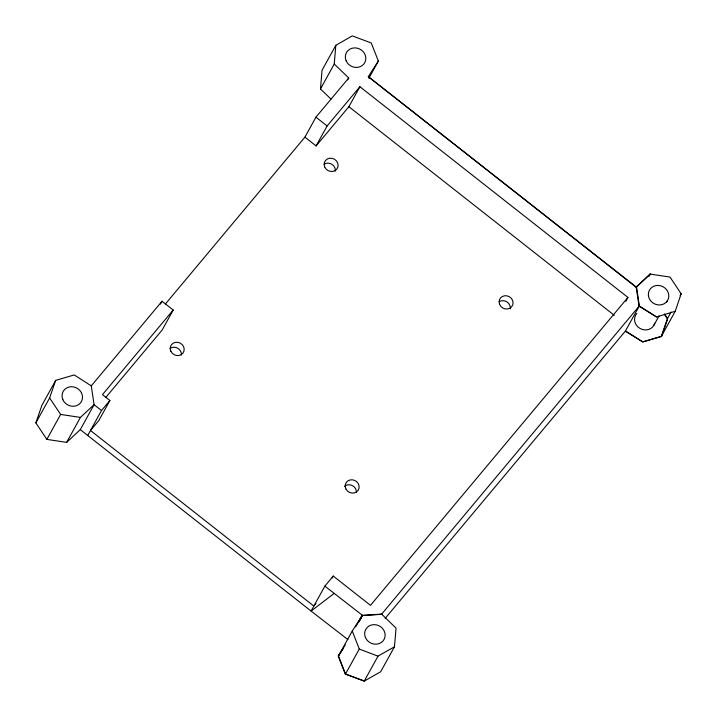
<?xml version="1.0" encoding="UTF-8"?>
<svg xmlns="http://www.w3.org/2000/svg" width="717" height="717" viewBox="0 0 717 717"><rect width="100%" height="100%" fill="white"/><g stroke="black" fill="none" stroke-linecap="round" stroke-linejoin="round"><path stroke-width="1.08" d="M330.94 99.036L320.472 88.98L322.05 70.248L335.825 45.296L352.271 35.877L371.209 42.957L378.379 60.99L368.843 78.27M320.472 88.98L334.247 64.019L335.825 45.296M345.271 644.933L338.173 655.938L345.28 674.079L364.2 681.123L380.682 671.757L394.458 646.806L396.053 628.164L381.65 614.111L362.013 615.392L355.65 626.909M385.083 618.484L625.323 331.164L642.764 341.919L661.45 336.246L667.375 318.715L671.085 311.994M661.45 336.246L675.235 311.286L681.15 293.764L670.019 277.067L650.005 274.073L636.176 287.123L639.098 306.204L381.65 614.111M35.85 422.887L41.9 405.32L55.675 380.36L74.227 374.946L91.283 385.863L94.061 404.675L80.286 429.635L66.636 442.389L46.856 439.387L35.85 422.887L49.625 397.935L55.675 380.36M359.28 621.074L362.426 615.32L324.864 586.112L333.262 576.074L370.483 605.336L627.931 297.43L359.907 86.73L327.113 125.959L316.089 145.918L304.922 137.144L315.937 117.176L348.74 77.956L334.247 64.019M46.856 439.387L60.631 414.426L49.625 397.935M66.636 442.389L80.412 417.428L94.061 404.675L101.509 410.527L87.725 435.488M160.456 304.107L162.033 301.248L173.2 310.031L162.176 329.999L105.722 397.514M173.2 310.031L102.459 394.637L109.898 400.489L98.883 420.458L90.485 430.496L313.84 606.071L315.937 603.562M347.682 79.874L348.74 77.956M316.089 145.918L348.883 106.699L359.907 86.73M324.864 586.112L311.088 611.063L347.906 639.582M332.204 577.974L333.262 576.074M394.458 646.806L378.065 656.064L364.29 681.025L345.504 673.989L338.487 655.956L352.262 631.005L362.282 615.553L381.811 614.308M358.581 622.266L362.282 615.553M359.916 620.097L362.56 615.303M345.504 673.989L359.28 649.037L352.262 631.005M625.833 301.23L627.931 297.43M648.948 275.991L650.005 274.073M649.351 275.964L650.409 274.046L636.588 286.89L639.313 305.989L625.323 331.164M653.743 325.527L659.04 315.928M666.46 302.493L667.518 300.575A10.441 9.572 28.9 0 0 658.412 285.438A10.441 9.572 28.9 0 0 649.781 299.581A10.441 9.572 28.9 0 0 667.518 300.575M680.092 295.682L681.15 293.764M378.379 60.99L368.305 76.692L636.329 287.392M338.487 655.956L343.201 648.688M91.283 385.863L162.033 301.248M165.331 304.089L304.922 137.144M101.509 410.527L109.898 400.489M377.976 656.163L359.28 649.037M334.167 593.434L311.088 611.063L80.286 429.635M639.098 306.204L656.539 316.968L675.235 311.286M60.631 414.426L80.412 417.428M639.313 305.989L656.539 316.968M625.538 330.949L642.764 341.919L661.522 336.506L667.679 318.769L664.605 314.136M368.305 76.692L636.257 287.033M348.883 106.699L614.281 315.319M315.937 117.176L327.113 125.959M664.283 314.082L667.375 318.715M499.175 301.723A7.116 6.525 28.9 0 1 506.937 301.92A7.116 6.525 28.9 0 1 510.235 308.848M324.12 164.247A7.116 6.525 28.9 0 1 331.863 164.318A7.116 6.525 28.9 0 1 335.287 171.193M170.028 348.444A7.116 6.525 28.9 0 1 177.753 348.274A7.116 6.525 28.9 0 1 181.401 355.049M344.599 486.287A7.116 6.525 28.9 0 1 352.244 485.552A7.116 6.525 28.9 0 1 356.403 492.086M654.729 323.233A10.441 9.572 28.9 0 1 640.2 328.547A10.441 9.572 28.9 0 1 636.848 313.437M499.579 304.349A7.116 6.525 28.9 0 0 511.544 306.903A7.116 6.525 28.9 0 0 507.125 295.87A7.116 6.525 28.9 0 0 499.579 304.349M324.667 166.918A7.116 6.525 28.9 0 0 336.658 169.284A7.116 6.525 28.9 0 0 332.034 158.314A7.116 6.525 28.9 0 0 324.667 166.918M170.843 351.205A7.116 6.525 28.9 0 0 182.88 353.194A7.116 6.525 28.9 0 0 177.897 342.341A7.116 6.525 28.9 0 0 170.843 351.205M346.042 489.2A7.116 6.525 28.9 0 0 358.133 490.329A7.116 6.525 28.9 0 0 352.334 479.807A7.116 6.525 28.9 0 0 346.042 489.2M62.854 399.665A10.441 9.572 28.9 0 0 80.465 402.945A10.441 9.572 28.9 0 0 73.51 386.911A10.441 9.572 28.9 0 0 62.854 399.665M346.15 60.82A10.441 9.572 28.9 0 0 363.77 64.1A10.441 9.572 28.9 0 0 356.815 48.066A10.441 9.572 28.9 0 0 346.15 60.82M365.473 637.583A10.441 9.572 28.9 0 0 383.084 640.864A10.441 9.572 28.9 0 0 376.138 624.83A10.441 9.572 28.9 0 0 365.473 637.583"/></g></svg>
